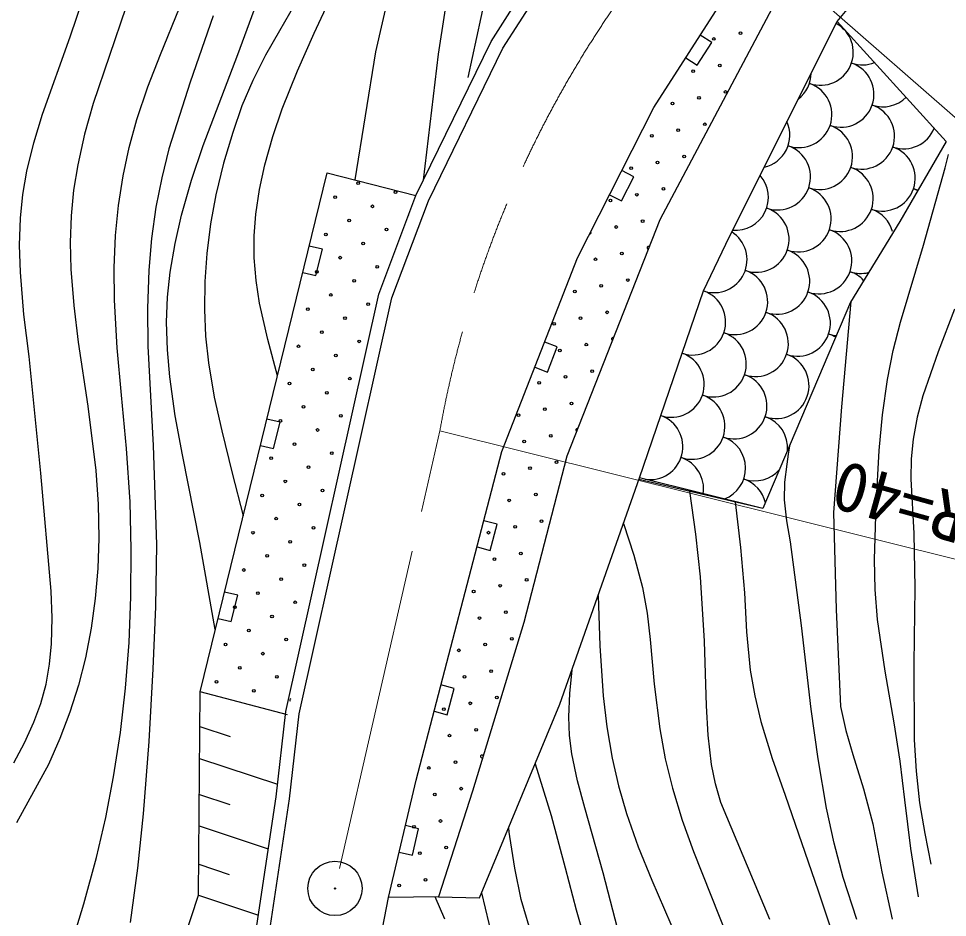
# Model space of a CAD drawing. Units: millimetres, scale not verified. Extents: x 40000 to 680000, y 20000 to 380000.
# Drawn here: x 289391 to 323638, y 285815 to 318935 of the extents above; entities that cross this region are included whole.
import ezdxf
from ezdxf.enums import TextEntityAlignment as Align

# ---------------------------------------------------------------- set-up
doc = ezdxf.new("R2010")
doc.units = ezdxf.units.MM
doc.header["$LTSCALE"] = 1000
doc.linetypes.add('CHAIN', pattern=[18.5, 12, -1.5, 3.5, -1.5])
for name, color, linetype, lineweight in [('M-BGD', 7, 'Continuous', 25), ('M-BMK', 2, 'CHAIN', 13), ('M-BMK-SRVR', 3, 'Continuous', 25), ('M-STR-HTXT', 7, 'Continuous', 13)]:
    doc.layers.add(name, color=color, linetype=linetype, lineweight=lineweight)
doc.styles.add('ＭＳ ゴシック', font='')
doc.styles.get('ＭＳ ゴシック').set_extended_font_data('MS Gothic')

msp = doc.modelspace()

# ---------------------------------------------------------------- linework, layer by layer
at = {"layer": 'M-BGD'}
for p, q in [((305964, 316762), (307735, 324850)), ((319572, 318830), (323939, 324129)), ((306813, 318092), (309494, 322287)), ((307250, 317847), (309910, 322010)), ((291291, 318267), (292257, 321138)), ((297481, 317608), (298708, 320960)), ((317856, 320615), (313035, 311523)), ((300292, 318392), (301230, 320408)), ((312810, 315653), (315704, 320166)), ((293348, 319347), (292139, 315804)), ((294626, 317616), (295327, 319329)), ((299566, 319438), (299009, 318481)), ((296568, 319040), (295723, 316596)), ((315602, 310911), (319572, 318830)), ((319572, 318830), (323594, 314409)), ((290267, 315409), (291291, 318267)), ((299009, 318481), (298489, 317581)), ((299675, 317014), (300292, 318392)), ((314948, 318060), (314527, 318330)), ((304042, 312421), (306813, 318092)), ((304502, 312222), (307250, 317847)), ((314408, 317218), (314948, 318060)), ((294160, 316425), (294626, 317616)), ((296191, 314262), (297481, 317608)), ((298489, 317581), (298022, 316654)), ((313987, 317488), (314408, 317218)), ((299115, 315615), (299675, 317014)), ((295723, 316596), (294935, 314130)), ((298022, 316654), (297628, 315715)), ((293755, 315222), (294160, 316425)), ((292139, 315804), (291825, 314678)), ((297628, 315715), (297286, 314742)), ((298765, 314590), (299115, 315615)), ((310000, 310124), (312810, 315653)), ((289951, 314358), (290267, 315409)), ((293473, 314188), (293755, 315222)), ((297286, 314742), (296948, 313604)), ((291825, 314678), (291572, 313545)), ((298472, 313546), (298765, 314590)), ((323594, 314409), (321885, 311461)), ((289699, 313310), (289951, 314358)), ((293249, 313138), (293473, 314188)), ((294935, 314130), (294667, 313067)), ((295767, 312984), (296191, 314262)), ((323549, 313435), (323681, 313927)), ((291572, 313545), (291421, 312612)), ((296948, 313604), (296666, 312440)), ((298277, 312636), (298472, 313546)), ((322758, 310585), (323549, 313435)), ((289550, 312447), (289699, 313310)), ((293079, 312046), (293249, 313138)), ((294667, 313067), (294457, 311989)), ((296085, 294129), (300768, 313256)), ((300768, 313256), (304042, 312421)), ((311624, 312216), (312077, 313107)), ((312077, 313107), (311632, 313334)), ((295402, 311693), (295767, 312984)), ((289463, 311586), (289550, 312447)), ((291421, 312612), (291329, 311666)), ((296666, 312440), (296468, 311369)), ((298143, 311732), (298277, 312636)), ((302671, 308786), (304042, 312421)), ((311178, 312443), (311624, 312216)), ((292968, 310947), (293079, 312046)), ((294457, 311989), (294297, 310829)), ((303151, 308642), (304502, 312222)), ((291329, 311666), (291293, 310690)), ((295163, 310646), (295402, 311693)), ((298082, 310925), (298143, 311732)), ((289431, 310589), (289463, 311586)), ((296468, 311369), (296328, 310280)), ((313035, 311523), (309607, 302806)), ((321885, 311461), (320070, 308487)), ((291293, 310690), (291317, 309701)), ((292916, 309745), (292968, 310947)), ((294297, 310829), (294197, 309660)), ((294985, 309594), (295163, 310646)), ((298081, 310120), (298082, 310925)), ((314649, 308898), (315602, 310911)), ((289459, 309585), (289431, 310589)), ((296328, 310280), (296255, 309248)), ((300592, 310435), (300106, 310554)), ((300354, 309464), (300592, 310435)), ((321910, 307753), (322758, 310585)), ((298148, 309280), (298081, 310120)), ((307212, 302978), (310000, 310124)), ((291317, 309701), (291424, 308363)), ((292924, 308556), (292916, 309745)), ((294197, 309660), (294147, 308258)), ((294886, 308666), (294985, 309594)), ((289589, 308035), (289459, 309585)), ((296255, 309248), (296241, 308215)), ((298275, 308454), (298148, 309280)), ((299868, 309583), (300354, 309464)), ((294848, 307746), (294886, 308666)), ((299247, 293397), (302671, 308786)), ((299740, 293313), (303151, 308642)), ((312283, 302008), (314649, 308898)), ((291424, 308363), (291594, 307009)), ((293027, 306803), (292924, 308556)), ((294147, 308258), (294157, 306859)), ((298575, 307104), (298275, 308454)), ((320070, 308487), (316836, 300884)), ((320082, 308507), (319732, 304625)), ((323901, 308224), (323292, 306652)), ((289780, 306480), (289589, 308035)), ((296241, 308215), (296287, 307235)), ((294876, 306735), (294848, 307746)), ((321642, 306701), (321910, 307753)), ((296287, 307235), (296394, 306252)), ((291594, 307009), (291948, 304650)), ((294157, 306859), (294349, 303208)), ((298934, 305768), (298575, 307104)), ((309254, 306835), (308788, 307017)), ((293190, 305062), (293027, 306803)), ((294963, 305734), (294876, 306735)), ((308890, 305904), (309254, 306835)), ((321433, 305635), (321642, 306701)), ((323292, 306652), (322732, 305040)), ((290216, 302179), (289780, 306480)), ((296394, 306252), (296608, 304991)), ((308424, 306085), (308890, 305904)), ((295168, 304296), (294963, 305734)), ((321249, 304331), (321433, 305635)), ((293375, 303097), (293190, 305062)), ((296608, 304991), (296882, 303740)), ((322732, 305040), (322523, 304244)), ((291948, 304650), (292243, 302281)), ((319732, 304625), (319441, 300732)), ((295434, 302859), (295168, 304296)), ((299031, 304060), (298545, 304178)), ((321125, 303015), (321249, 304331)), ((322523, 304244), (322374, 303440)), ((298793, 303088), (299031, 304060)), ((296882, 303740), (297267, 302180)), ((322374, 303440), (322302, 302708)), ((293500, 301128), (293375, 303097)), ((294349, 303208), (294481, 299553)), ((298307, 303207), (298793, 303088)), ((317782, 302888), (317844, 303255)), ((296072, 299631), (295434, 302859)), ((304045, 290867), (307212, 302978)), ((309607, 302806), (308018, 296678)), ((317724, 302521), (317782, 302888)), ((321007, 301003), (321125, 303015)), ((317648, 301857), (317724, 302521)), ((322302, 302708), (322291, 301971)), ((290595, 297836), (290216, 302179)), ((292243, 302281), (292326, 301037)), ((297267, 302180), (297673, 300618)), ((309352, 293668), (312283, 302008)), ((316836, 300884), (312264, 301953)), ((316836, 300884), (312283, 302008)), ((317634, 301204), (317648, 301857)), ((322291, 301971), (322396, 299967)), ((314360, 299940), (314136, 301516)), ((292326, 301037), (292349, 299785)), ((293548, 299378), (293500, 301128)), ((315808, 301125), (316013, 299450)), ((317712, 300423), (317634, 301204)), ((319441, 300732), (319537, 297166)), ((320950, 299001), (321007, 301003)), ((307031, 300308), (306547, 300434)), ((317849, 299653), (317712, 300423)), ((306778, 299340), (307031, 300308)), ((311694, 300332), (312071, 299157)), ((292349, 299785), (292312, 298677)), ((314537, 298361), (314360, 299940)), ((322396, 299967), (322440, 297965)), ((293536, 297630), (293548, 299378)), ((294481, 299553), (294444, 297265)), ((296645, 296418), (296072, 299631)), ((306294, 299467), (306778, 299340)), ((316013, 299450), (316157, 297769)), ((318263, 296571), (317849, 299653)), ((312071, 299157), (312389, 297971)), ((320973, 297895), (320950, 299001)), ((292312, 298677), (292215, 297564)), ((314676, 295993), (314537, 298361)), ((312389, 297971), (312562, 297022)), ((322440, 297965), (322394, 295161)), ((290633, 296859), (290595, 297836)), ((293467, 295942), (293536, 297630)), ((297470, 297684), (296984, 297803)), ((297232, 296713), (297470, 297684)), ((310760, 297673), (310823, 295826)), ((316157, 297769), (316231, 296341)), ((321056, 296792), (320973, 297895)), ((292215, 297564), (292067, 296474)), ((294444, 297265), (294347, 294977)), ((312562, 297022), (312676, 296061)), ((319537, 297166), (319694, 293586)), ((290610, 295900), (290633, 296859)), ((296746, 296832), (297232, 296713)), ((308018, 296678), (306123, 290464)), ((321338, 294885), (321056, 296792)), ((292067, 296474), (291858, 295381)), ((316231, 296341), (316364, 294921)), ((318616, 293492), (318263, 296571)), ((290536, 295150), (290610, 295900)), ((293338, 294260), (293467, 295942)), ((312676, 296061), (312824, 294405)), ((314756, 293617), (314676, 295993)), ((310823, 295826), (310946, 293984)), ((291858, 295381), (291601, 294369)), ((290403, 294411), (290536, 295150)), ((294347, 294977), (294195, 292301)), ((309716, 294066), (309798, 294936)), ((316364, 294921), (316532, 293976)), ((321680, 292984), (321338, 294885)), ((322394, 295161), (322407, 292357)), ((290211, 293701), (290403, 294411)), ((291601, 294369), (291286, 293372)), ((293145, 292624), (293338, 294260)), ((305447, 294252), (304963, 294379)), ((305194, 293285), (305447, 294252)), ((312824, 294405), (313031, 292758)), ((296028, 286629), (296085, 294129)), ((299301, 293283), (296085, 294129)), ((309676, 293208), (309716, 294066)), ((310946, 293984), (311081, 292834)), ((316532, 293976), (316760, 293034)), ((289959, 293005), (290211, 293701)), ((306386, 286535), (309352, 293668)), ((314820, 292526), (314756, 293617)), ((319694, 293586), (319888, 292703)), ((291286, 293372), (290918, 292405)), ((298883, 290253), (299247, 293397)), ((299378, 290187), (299740, 293313)), ((304710, 293411), (305194, 293285)), ((309702, 292522), (309676, 293208)), ((318870, 291660), (318616, 293492)), ((289615, 292245), (289959, 293005)), ((296075, 292855), (297193, 292485)), ((311081, 292834), (311277, 291683)), ((316760, 293034), (317177, 291671)), ((321901, 291571), (321680, 292984)), ((292892, 290993), (293145, 292624)), ((309787, 291841), (309702, 292522)), ((313031, 292758), (313235, 291660)), ((314943, 291453), (314820, 292526)), ((319888, 292703), (320144, 291819)), ((289216, 291509), (289615, 292245)), ((290918, 292405), (290492, 291451)), ((294195, 292301), (293983, 289633)), ((322407, 292357), (322479, 291199)), ((309997, 290842), (309787, 291841)), ((320144, 291819), (320544, 290553)), ((290492, 291451), (289311, 289300)), ((296066, 291670), (298937, 290722)), ((308442, 291478), (309022, 289570)), ((311277, 291683), (311509, 290662)), ((313235, 291660), (313497, 290575)), ((315082, 290741), (314943, 291453)), ((317177, 291671), (317652, 290324)), ((319183, 289846), (318870, 291660)), ((322062, 290150), (321901, 291571)), ((322479, 291199), (322612, 290038)), ((292605, 289502), (292892, 290993)), ((303033, 286554), (304045, 290867)), ((310266, 289858), (309997, 290842)), ((306123, 290464), (304869, 286570)), ((311509, 290662), (311803, 289647)), ((313497, 290575), (313855, 289402)), ((315279, 290044), (315082, 290741)), ((320544, 290553), (320888, 289266)), ((296056, 290342), (297174, 289972)), ((297315, 279719), (298883, 290253)), ((297798, 279563), (299378, 290187)), ((317652, 290324), (318866, 286800)), ((322284, 288355), (322062, 290150)), ((310950, 287457), (310266, 289858)), ((317089, 285742), (315279, 290044)), ((319460, 288554), (319183, 289846)), ((322612, 290038), (322803, 288909)), ((292260, 288027), (292605, 289502)), ((293983, 289633), (293773, 287632)), ((309022, 289570), (309545, 287645)), ((311803, 289647), (312239, 288415)), ((313855, 289402), (314270, 288244)), ((296047, 289186), (298599, 288344)), ((304140, 289083), (303653, 289198)), ((303912, 288110), (304140, 289083)), ((307484, 288951), (307461, 289120)), ((320888, 289266), (321216, 287498)), ((307507, 288793), (307484, 288951)), ((307684, 287627), (307507, 288793)), ((322803, 288909), (323029, 287776)), ((312239, 288415), (312736, 287193)), ((319793, 287287), (319460, 288554)), ((291795, 286313), (292260, 288027)), ((303425, 288224), (303912, 288110)), ((314270, 288244), (316132, 283605)), ((322565, 286578), (322284, 288355)), ((296037, 287771), (297155, 287402)), ((293773, 287632), (293501, 285624)), ((307920, 286474), (307684, 287627)), ((309545, 287645), (309944, 286098)), ((311576, 285037), (310950, 287457)), ((321216, 287498), (321602, 285747)), ((312736, 287193), (314311, 283562)), ((320294, 285742), (319793, 287287)), ((306464, 286721), (307375, 282924)), ((318866, 286800), (320052, 283258)), ((291271, 284609), (291795, 286313)), ((293048, 277607), (296028, 286629)), ((296028, 286629), (298235, 285900)), ((301211, 277131), (303033, 286554)), ((304869, 286570), (303033, 286554)), ((305110, 285748), (304756, 286569)), ((304869, 286570), (306386, 286535)), ((308552, 284378), (307920, 286474)), ((309944, 286098), (310403, 284557))]:
    msp.add_line(p, q, dxfattribs=at)
for points in [[(305988, 323881), (305326, 320654), (304856, 317620), (304314, 312977)], [(303775, 322813), (303360, 321252), (302548, 317705), (301788, 312996)]]:
    msp.add_lwpolyline(points, dxfattribs=at)
for centre, radius in [((315028, 318184), 49.8), ((316005, 318398), 49.8), ((315241, 317207), 49.8), ((314264, 316994), 49.8), ((315455, 316231), 49.8), ((313501, 315804), 49.8), ((314478, 316017), 49.8), ((314691, 315040), 49.8), ((313714, 314827), 49.8), ((312737, 314613), 49.8), ((313928, 313850), 49.8), ((311974, 313423), 49.8), ((312951, 313636), 49.8), ((301916, 312872), 49.8), ((313164, 312659), 49.8), ((301061, 312353), 49.8), ((303290, 312536), 49.8), ((312187, 312446), 49.8), ((302435, 312017), 49.8), ((311210, 312232), 49.8), ((301580, 311498), 49.8), ((311424, 311255), 49.8), ((312401, 311469), 49.8), ((300725, 310980), 49.8), ((302953, 311162), 49.8), ((302098, 310643), 49.8), ((311637, 310278), 49.8), ((301244, 310125), 49.8), ((310660, 310065), 49.8), ((300389, 309606), 49.8), ((302617, 309788), 49.8), ((301762, 309270), 49.8), ((311851, 309301), 49.8), ((309897, 308875), 49.8), ((310874, 309088), 49.8), ((300907, 308751), 49.8), ((300052, 308232), 49.8), ((302281, 308415), 49.8), ((301426, 307896), 49.8), ((310110, 307898), 49.8), ((311087, 308111), 49.8), ((309133, 307684), 49.8), ((300571, 307378), 49.8), ((299716, 306859), 49.8), ((301945, 307041), 49.8), ((310324, 306921), 49.8), ((301090, 306523), 49.8), ((309347, 306707), 49.8), ((300235, 306004), 49.8), ((310537, 305944), 49.8), ((299380, 305485), 49.8), ((301608, 305668), 49.8), ((308583, 305517), 49.8), ((309560, 305730), 49.8), ((300753, 305149), 49.8), ((309774, 304753), 49.8), ((299898, 304630), 49.8), ((308797, 304540), 49.8), ((299043, 304112), 49.8), ((301272, 304294), 49.8), ((307820, 304326), 49.8), ((300417, 303775), 49.8), ((309010, 303563), 49.8), ((299562, 303257), 49.8), ((308033, 303349), 49.8), ((298707, 302738), 49.8), ((300936, 302920), 49.8), ((300081, 302402), 49.8), ((308247, 302372), 49.8), ((309224, 302586), 49.8), ((307270, 302159), 49.8), ((299226, 301883), 49.8), ((298371, 301364), 49.8), ((300599, 301547), 49.8), ((308460, 301395), 49.8), ((299744, 301028), 49.8), ((307483, 301182), 49.8), ((298889, 300509), 49.8), ((308674, 300419), 49.8), ((298034, 299991), 49.8), ((300263, 300173), 49.8), ((306720, 299992), 49.8), ((307697, 300205), 49.8), ((299408, 299654), 49.8), ((298553, 299136), 49.8), ((306933, 299015), 49.8), ((307910, 299228), 49.8), ((297698, 298617), 49.8), ((299927, 298799), 49.8), ((299072, 298281), 49.8), ((308124, 298251), 49.8), ((307147, 298038), 49.8), ((298217, 297762), 49.8), ((306170, 297824), 49.8), ((297362, 297243), 49.8), ((299590, 297426), 49.8), ((298735, 296907), 49.8), ((307360, 297061), 49.8), ((306383, 296847), 49.8), ((297880, 296388), 49.8), ((297025, 295870), 49.8), ((299254, 296052), 49.8), ((306597, 295870), 49.8), ((307574, 296084), 49.8), ((298399, 295533), 49.8), ((305620, 295657), 49.8), ((297544, 295015), 49.8), ((306810, 294893), 49.8), ((296689, 294496), 49.8), ((298918, 294678), 49.8), ((305833, 294680), 49.8), ((298063, 294160), 49.8), ((307024, 293916), 49.8), ((305070, 293489), 49.8), ((306047, 293703), 49.8), ((305283, 292513), 49.8), ((306260, 292726), 49.8), ((305497, 291536), 49.8), ((304520, 291322), 49.8), ((305710, 290559), 49.8), ((304733, 290345), 49.8), ((304947, 289368), 49.8), ((303970, 289155), 49.8), ((305160, 288391), 49.8), ((304183, 288178), 49.8), ((303420, 286987), 49.8), ((304397, 287201), 49.8), ((301055, 286882), 22.5)]:
    msp.add_circle(centre, radius, dxfattribs=at)
for centre, radius, start, end in [((318952, 317692), 1214, 251.4324, 61.279), ((316218, 317421), 49.8, 144.0175, 160.1138), ((319714, 316146), 1214, 251.4324, 70.6688), ((320502, 318443), 1214, 251.4324, 291.6746), ((317401, 316940), 1214, 307.6166, 359.1325), ((318163, 315395), 1214, 251.4324, 70.6688), ((321264, 316898), 1214, 251.4324, 314.6014), ((320475, 314601), 1214, 251.4324, 70.6688), ((316613, 314643), 1214, 282.6832, 24.0659), ((318925, 313849), 1214, 251.4324, 70.6688), ((322026, 315352), 1214, 251.4324, 337.9314), ((317375, 313098), 1214, 251.4324, 70.6688), ((321237, 313055), 1214, 251.4324, 70.6688), ((319687, 312304), 1214, 251.4324, 70.6688), ((315824, 312346), 1214, 264.8657, 41.8833), ((318136, 311552), 1214, 251.4324, 70.6688), ((321999, 311510), 1214, 64.5359, 70.6688), ((322788, 313807), 1214, 251.4324, 257.7244), ((303808, 311681), 49.8, 127.8973, 190.7662), ((316586, 310801), 1214, 251.4324, 70.6688), ((320449, 310758), 1214, 15.7227, 70.6688), ((310447, 311042), 49.8, 263.7778, 42.3393), ((315036, 310049), 1214, 251.4324, 57.6804), ((318898, 310007), 1214, 251.4324, 70.6688), ((312614, 310492), 49.8, 52.0107, 265.0463), ((317348, 309255), 1214, 251.4324, 70.6688), ((315798, 308504), 1214, 251.4324, 70.6688), ((319660, 308462), 1214, 43.0122, 70.6688), ((320449, 310758), 1214, 251.4324, 282.7726), ((314247, 307752), 1214, 251.4324, 70.6688), ((318110, 307710), 1214, 251.4324, 70.6688), ((316559, 306959), 1214, 251.4324, 70.6688), ((315009, 306207), 1214, 251.4324, 70.6688), ((318871, 306165), 1214, 57.7594, 70.6688), ((319660, 308462), 1214, 251.4324, 264.5717), ((311301, 307134), 49.8, 59.9899, 257.067), ((313458, 305456), 1214, 251.4324, 70.6688), ((317321, 305413), 1214, 251.4324, 70.6688), ((315771, 304662), 1214, 251.4324, 70.6688), ((314220, 303910), 1214, 251.4324, 70.6688), ((312670, 303159), 1214, 260.8479, 70.6688), ((316533, 303116), 1214, 355.2239, 70.6688), ((309987, 303776), 49.8, 67.8044, 249.2526), ((314982, 302365), 1214, 291.253, 70.6688), ((313432, 301613), 1214, 351.2296, 70.6688), ((316533, 303116), 1214, 251.4324, 318.6849), ((315744, 300819), 1214, 13.1766, 70.6688), ((299436, 293823), 49.8, 98.7476, 236.7214), ((306474, 291749), 49.8, 20.6478, 305.4348)]:
    msp.add_arc(centre, radius, start, end, dxfattribs=at)
at = {"layer": 'M-BMK'}
msp.add_line((301223, 287613), (304925, 303748), dxfattribs=at)
msp.add_arc((344294, 296676), 40000, 137.9605, 169.8165, dxfattribs=at)
at = {"layer": 'M-BMK-SRVR'}
msp.add_circle((301055, 286882), 1000, dxfattribs=at)
at = {"layer": 'M-STR-HTXT'}
for p, q in [((314587, 323462), (329416, 310474)), ((324222, 298945), (304925, 303748))]:
    msp.add_line(p, q, dxfattribs=at)

# ---------------------------------------------------------------- texts
at = {"layer": 'M-STR-HTXT', "style": 'ＭＳ ゴシック'}
msp.add_text('R=40', height=1833, rotation=164.5, dxfattribs=at).set_placement((324684, 301864), align=Align.BOTTOM_LEFT)

doc.saveas('drawing.dxf')
